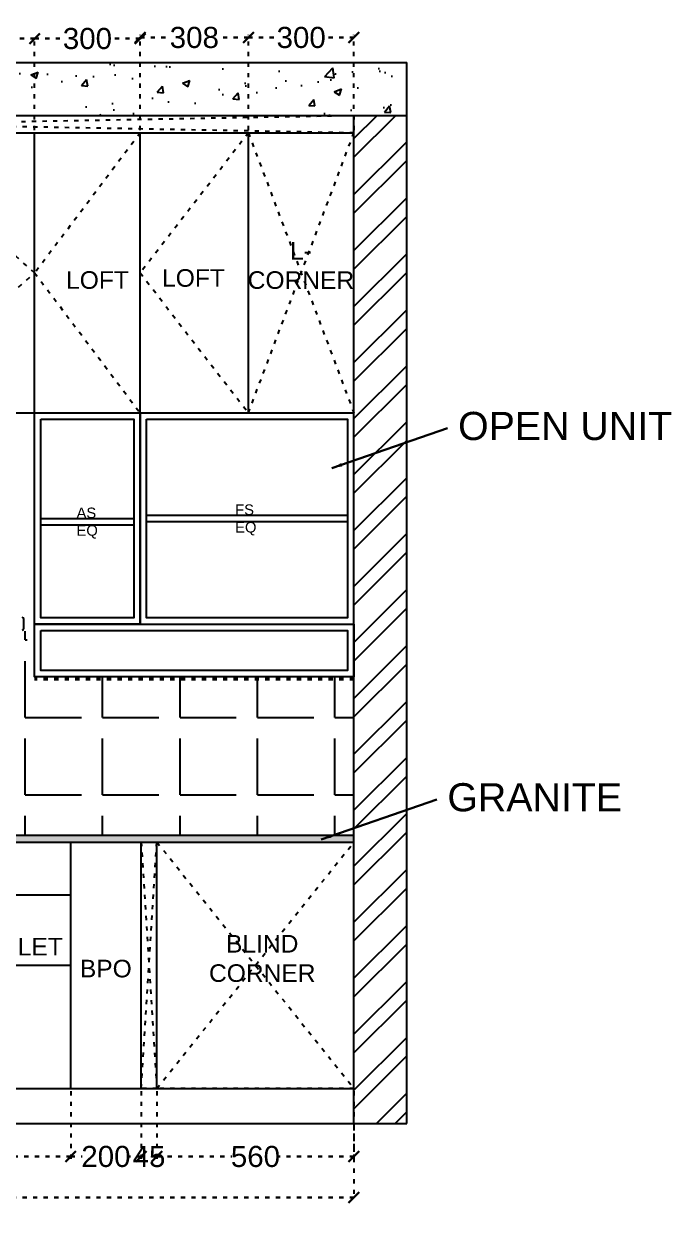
# Model space of a CAD drawing. Header units: millimetres. Extents: x 220712 to 1505573, y -354410 to 241923.
# Drawn here: x 243096 to 244936, y 90634 to 94009 of the extents above; entities that cross this region are included whole.
import ezdxf

# ---------------------------------------------------------------- set-up
doc = ezdxf.new("R2010")
doc.units = ezdxf.units.MM
doc.header["$MEASUREMENT"] = 0
doc.linetypes.add('ACAD_ISO03W100', pattern=[30, 12, -18])
doc.layers.add('Walls', color=253, linetype='Continuous')
doc.layers.add('Words', color=7, linetype='Continuous')
doc.styles.get("Standard").update_dxf_attribs({"font": 'arial.ttf'})
doc.dimstyles.get("Standard").update_dxf_attribs({"dimtxt": 60, "dimasz": 30, "dimexe": 7.75, "dimexo": 8.13, "dimgap": 0.63, "dimtad": 0, "dimtih": 1, "dimtoh": 1, "dimdec": 0, "dimzin": 0, "dimtxsty": 'Standard', "dimblk": 'OBLIQUE', "dimcen": 2.25, "dimclrd": 1, "dimclre": 1, "dimclrt": 1, "dimadec": 0, "dimazin": 0, "dimtfac": 1, "dimtdec": 0, "dimtofl": 0, "dimtmove": 0, "dimatfit": 3, "dimfxl": 1, "dimtolj": 1, "dimtzin": 0, "dimlwd": 30, "dimarcsym": 0})

# ---------------------------------------------------------------- blocks, each defined once
blk = doc.blocks.new('_Oblique')
at = {"color": 0, "linetype": 'ByBlock', "lineweight": -2}
blk.add_line((-0.5, -0.5), (0.5, 0.5), dxfattribs=at)
blk = doc.blocks.new('*D1437')
at = {"layer": 'Defpoints', "color": 0, "linetype": 'ACAD_ISO03W100', "transparency": 16777216}
for p in [(242329.5, 90983), (243229.5, 90983), (243229.5, 90789)]:
    blk.add_point(p, dxfattribs=at)
at = {"layer": 'Walls', "color": 1, "linetype": 'ACAD_ISO03W100', "lineweight": -2, "transparency": 16777216}
for p, q in [((242329.5, 90974.9), (242329.5, 90781.2)), ((243229.5, 90974.9), (243229.5, 90781.2))]:
    blk.add_line(p, q, dxfattribs=at)
at = {"layer": 'Walls', "color": 1, "linetype": 'ACAD_ISO03W100', "lineweight": 30, "transparency": 16777216}
for p, q in [((242329.5, 90789), (242712.7, 90789)), ((243229.5, 90789), (242846.3, 90789))]:
    blk.add_line(p, q, dxfattribs=at)
at = {"layer": 'Walls', "color": 1, "linetype": 'ACAD_ISO03W100', "lineweight": 30, "transparency": 16777216, "xscale": 30, "yscale": 30, "zscale": 30, "rotation": 180}
blk.add_blockref('_Oblique', (242329.5, 90789), dxfattribs=at)
at = {"layer": 'Walls', "color": 1, "linetype": 'ACAD_ISO03W100', "lineweight": 30, "transparency": 16777216, "xscale": 30, "yscale": 30, "zscale": 30}
blk.add_blockref('_Oblique', (243229.5, 90789), dxfattribs=at)
at = {"layer": 'Walls', "color": 1, "linetype": 'ACAD_ISO03W100', "transparency": 16777216, "insert": (242779.5, 90789), "char_height": 60, "attachment_point": 5}
blk.add_mtext('\\A1;900', dxfattribs=at)
blk = doc.blocks.new('*D1441')
at = {"layer": 'Defpoints', "color": 0, "linetype": 'ACAD_ISO03W100', "transparency": 16777216}
for p in [(243229.5, 90983), (243429.5, 90983), (243429.5, 90789)]:
    blk.add_point(p, dxfattribs=at)
at = {"layer": 'Walls', "color": 1, "linetype": 'ACAD_ISO03W100', "lineweight": -2, "transparency": 16777216}
for p, q in [((243229.5, 90974.9), (243229.5, 90781.2)), ((243429.5, 90974.9), (243429.5, 90781.2))]:
    blk.add_line(p, q, dxfattribs=at)
at = {"layer": 'Walls', "color": 1, "linetype": 'ACAD_ISO03W100', "lineweight": 30, "transparency": 16777216}
for p, q in [((243229.5, 90789), (243262.2, 90789)), ((243429.5, 90789), (243396.8, 90789))]:
    blk.add_line(p, q, dxfattribs=at)
at = {"layer": 'Walls', "color": 1, "linetype": 'ACAD_ISO03W100', "lineweight": 30, "transparency": 16777216, "xscale": 30, "yscale": 30, "zscale": 30, "rotation": 180}
blk.add_blockref('_Oblique', (243229.5, 90789), dxfattribs=at)
at = {"layer": 'Walls', "color": 1, "linetype": 'ACAD_ISO03W100', "lineweight": 30, "transparency": 16777216, "xscale": 30, "yscale": 30, "zscale": 30}
blk.add_blockref('_Oblique', (243429.5, 90789), dxfattribs=at)
at = {"layer": 'Walls', "color": 1, "linetype": 'ACAD_ISO03W100', "transparency": 16777216, "insert": (243329.5, 90789), "char_height": 60, "attachment_point": 5}
blk.add_mtext('\\A1;200', dxfattribs=at)
blk = doc.blocks.new('*D1442')
at = {"layer": 'Defpoints', "color": 0, "linetype": 'ACAD_ISO03W100', "transparency": 16777216}
for p in [(243429.5, 90983), (243474.5, 90983), (243474.5, 90789)]:
    blk.add_point(p, dxfattribs=at)
at = {"layer": 'Walls', "color": 1, "linetype": 'ACAD_ISO03W100', "lineweight": -2, "transparency": 16777216}
for p, q in [((243429.5, 90974.87), (243429.5, 90781.25)), ((243474.5, 90974.87), (243474.5, 90781.25))]:
    blk.add_line(p, q, dxfattribs=at)
at = {"layer": 'Walls', "color": 1, "linetype": 'ACAD_ISO03W100', "lineweight": 30, "transparency": 16777216}
blk.add_line((243429.5, 90789), (243474.5, 90789), dxfattribs=at)
at = {"layer": 'Walls', "color": 1, "linetype": 'ACAD_ISO03W100', "lineweight": 30, "transparency": 16777216, "xscale": 30, "yscale": 30, "zscale": 30, "rotation": 180}
blk.add_blockref('_Oblique', (243429.5, 90789), dxfattribs=at)
at = {"layer": 'Walls', "color": 1, "linetype": 'ACAD_ISO03W100', "lineweight": 30, "transparency": 16777216, "xscale": 30, "yscale": 30, "zscale": 30}
blk.add_blockref('_Oblique', (243474.5, 90789), dxfattribs=at)
at = {"layer": 'Walls', "color": 1, "linetype": 'ACAD_ISO03W100', "transparency": 16777216, "insert": (243452, 90789), "char_height": 60, "attachment_point": 5}
blk.add_mtext('\\A1;45', dxfattribs=at)
blk = doc.blocks.new('*D1443')
at = {"layer": 'Defpoints', "color": 0, "linetype": 'ACAD_ISO03W100', "transparency": 16777216}
for p in [(243474.5, 90983), (244034.5, 90983), (244034.5, 90789)]:
    blk.add_point(p, dxfattribs=at)
at = {"layer": 'Walls', "color": 1, "linetype": 'ACAD_ISO03W100', "lineweight": -2, "transparency": 16777216}
for p, q in [((243474.5, 90974.9), (243474.5, 90781.2)), ((244034.5, 90974.9), (244034.5, 90781.2))]:
    blk.add_line(p, q, dxfattribs=at)
at = {"layer": 'Walls', "color": 1, "linetype": 'ACAD_ISO03W100', "lineweight": 30, "transparency": 16777216}
for p, q in [((243474.5, 90789), (243687.7, 90789)), ((244034.5, 90789), (243821.3, 90789))]:
    blk.add_line(p, q, dxfattribs=at)
at = {"layer": 'Walls', "color": 1, "linetype": 'ACAD_ISO03W100', "lineweight": 30, "transparency": 16777216, "xscale": 30, "yscale": 30, "zscale": 30, "rotation": 180}
blk.add_blockref('_Oblique', (243474.5, 90789), dxfattribs=at)
at = {"layer": 'Walls', "color": 1, "linetype": 'ACAD_ISO03W100', "lineweight": 30, "transparency": 16777216, "xscale": 30, "yscale": 30, "zscale": 30}
blk.add_blockref('_Oblique', (244034.5, 90789), dxfattribs=at)
at = {"layer": 'Walls', "color": 1, "linetype": 'ACAD_ISO03W100', "transparency": 16777216, "insert": (243754.5, 90789), "char_height": 60, "attachment_point": 5}
blk.add_mtext('\\A1;560', dxfattribs=at)
blk = doc.blocks.new('*D1427')
at = {"layer": 'Defpoints', "color": 0, "linetype": 'ACAD_ISO03W100', "transparency": 16777216}
for p in [(241319.5, 90883), (244034.5, 90883), (244034.5, 90673)]:
    blk.add_point(p, dxfattribs=at)
at = {"layer": 'Walls', "color": 1, "linetype": 'ACAD_ISO03W100', "lineweight": -2, "transparency": 16777216}
for p, q in [((241319.5, 90874.9), (241319.5, 90665.2)), ((244034.5, 90874.9), (244034.5, 90665.2))]:
    blk.add_line(p, q, dxfattribs=at)
at = {"layer": 'Walls', "color": 1, "linetype": 'ACAD_ISO03W100', "lineweight": 30, "transparency": 16777216}
for p, q in [((241319.5, 90673), (242586, 90673)), ((244034.5, 90673), (242768, 90673))]:
    blk.add_line(p, q, dxfattribs=at)
at = {"layer": 'Walls', "color": 1, "linetype": 'ACAD_ISO03W100', "lineweight": 30, "transparency": 16777216, "xscale": 30, "yscale": 30, "zscale": 30, "rotation": 180}
blk.add_blockref('_Oblique', (241319.5, 90673), dxfattribs=at)
at = {"layer": 'Walls', "color": 1, "linetype": 'ACAD_ISO03W100', "lineweight": 30, "transparency": 16777216, "xscale": 30, "yscale": 30, "zscale": 30}
blk.add_blockref('_Oblique', (244034.5, 90673), dxfattribs=at)
at = {"layer": 'Walls', "color": 1, "linetype": 'ACAD_ISO03W100', "transparency": 16777216, "insert": (242677, 90673), "char_height": 60, "attachment_point": 5}
blk.add_mtext('\\A1;2715', dxfattribs=at)
blk = doc.blocks.new('*D1446')
at = {"layer": 'Defpoints', "color": 0, "linetype": 'ACAD_ISO03W100', "transparency": 16777216}
for p in [(242677, 93967), (242677, 93699), (243127, 93699)]:
    blk.add_point(p, dxfattribs=at)
at = {"layer": 'Walls', "color": 1, "linetype": 'ACAD_ISO03W100', "lineweight": -2, "transparency": 16777216}
for p, q in [((242677, 93707.1), (242677, 93974.8)), ((243127, 93707.1), (243127, 93974.8))]:
    blk.add_line(p, q, dxfattribs=at)
at = {"layer": 'Walls', "color": 1, "linetype": 'ACAD_ISO03W100', "lineweight": 30, "transparency": 16777216}
for p, q in [((242677, 93967), (242834, 93967)), ((243127, 93967), (242970, 93967))]:
    blk.add_line(p, q, dxfattribs=at)
at = {"layer": 'Walls', "color": 1, "linetype": 'ACAD_ISO03W100', "lineweight": 30, "transparency": 16777216, "xscale": 30, "yscale": 30, "zscale": 30, "rotation": 180}
blk.add_blockref('_Oblique', (242677, 93967), dxfattribs=at)
at = {"layer": 'Walls', "color": 1, "linetype": 'ACAD_ISO03W100', "lineweight": 30, "transparency": 16777216, "xscale": 30, "yscale": 30, "zscale": 30}
blk.add_blockref('_Oblique', (243127, 93967), dxfattribs=at)
at = {"layer": 'Walls', "color": 1, "linetype": 'ACAD_ISO03W100', "transparency": 16777216, "insert": (242902, 93967), "char_height": 60, "attachment_point": 5}
blk.add_mtext('\\A1;450', dxfattribs=at)
blk = doc.blocks.new('*D1428')
at = {"layer": 'Defpoints', "color": 0, "linetype": 'ACAD_ISO03W100', "transparency": 16777216}
for p in [(243127, 93967), (243127, 93699), (243427, 93699)]:
    blk.add_point(p, dxfattribs=at)
at = {"layer": 'Walls', "color": 1, "linetype": 'ACAD_ISO03W100', "lineweight": -2, "transparency": 16777216}
for p, q in [((243127, 93707.13), (243127, 93974.75)), ((243427, 93707.13), (243427, 93974.75))]:
    blk.add_line(p, q, dxfattribs=at)
at = {"layer": 'Walls', "color": 1, "linetype": 'ACAD_ISO03W100', "lineweight": 30, "transparency": 16777216}
for p, q in [((243127, 93967), (243210.210382, 93967)), ((243427, 93967), (243343.789618, 93967))]:
    blk.add_line(p, q, dxfattribs=at)
at = {"layer": 'Walls', "color": 1, "linetype": 'ACAD_ISO03W100', "lineweight": 30, "transparency": 16777216, "xscale": 30, "yscale": 30, "zscale": 30, "rotation": 180}
blk.add_blockref('_Oblique', (243127, 93967), dxfattribs=at)
at = {"layer": 'Walls', "color": 1, "linetype": 'ACAD_ISO03W100', "lineweight": 30, "transparency": 16777216, "xscale": 30, "yscale": 30, "zscale": 30}
blk.add_blockref('_Oblique', (243427, 93967), dxfattribs=at)
at = {"layer": 'Walls', "color": 1, "linetype": 'ACAD_ISO03W100', "transparency": 16777216, "insert": (243277, 93967), "char_height": 60, "attachment_point": 5}
blk.add_mtext('\\A1;300', dxfattribs=at)
blk = doc.blocks.new('*D1447')
at = {"layer": 'Defpoints', "color": 0, "linetype": 'ACAD_ISO03W100', "transparency": 16777216}
for p in [(243427, 93970), (243427, 93699), (243734.5, 93699)]:
    blk.add_point(p, dxfattribs=at)
at = {"layer": 'Walls', "color": 1, "linetype": 'ACAD_ISO03W100', "lineweight": -2, "transparency": 16777216}
for p, q in [((243427, 93707.1), (243427, 93977.8)), ((243734.5, 93707.1), (243734.5, 93977.8))]:
    blk.add_line(p, q, dxfattribs=at)
at = {"layer": 'Walls', "color": 1, "linetype": 'ACAD_ISO03W100', "lineweight": 30, "transparency": 16777216}
for p, q in [((243427, 93970), (243513.8, 93970)), ((243734.5, 93970), (243647.7, 93970))]:
    blk.add_line(p, q, dxfattribs=at)
at = {"layer": 'Walls', "color": 1, "linetype": 'ACAD_ISO03W100', "lineweight": 30, "transparency": 16777216, "xscale": 30, "yscale": 30, "zscale": 30, "rotation": 180}
blk.add_blockref('_Oblique', (243427, 93970), dxfattribs=at)
at = {"layer": 'Walls', "color": 1, "linetype": 'ACAD_ISO03W100', "lineweight": 30, "transparency": 16777216, "xscale": 30, "yscale": 30, "zscale": 30}
blk.add_blockref('_Oblique', (243734.5, 93970), dxfattribs=at)
at = {"layer": 'Walls', "color": 1, "linetype": 'ACAD_ISO03W100', "transparency": 16777216, "insert": (243580.8, 93970), "char_height": 60, "attachment_point": 5}
blk.add_mtext('\\A1;308', dxfattribs=at)
blk = doc.blocks.new('*D1448')
at = {"layer": 'Defpoints', "color": 0, "linetype": 'ACAD_ISO03W100', "transparency": 16777216}
for p in [(243734.5, 93970), (243734.5, 93699), (244034.5, 93699)]:
    blk.add_point(p, dxfattribs=at)
at = {"layer": 'Walls', "color": 1, "linetype": 'ACAD_ISO03W100', "lineweight": -2, "transparency": 16777216}
for p, q in [((243734.5, 93707.13), (243734.5, 93977.75)), ((244034.5, 93707.13), (244034.5, 93977.75))]:
    blk.add_line(p, q, dxfattribs=at)
at = {"layer": 'Walls', "color": 1, "linetype": 'ACAD_ISO03W100', "lineweight": 30, "transparency": 16777216}
for p, q in [((243734.5, 93970), (243817.710382, 93970)), ((244034.5, 93970), (243951.289618, 93970))]:
    blk.add_line(p, q, dxfattribs=at)
at = {"layer": 'Walls', "color": 1, "linetype": 'ACAD_ISO03W100', "lineweight": 30, "transparency": 16777216, "xscale": 30, "yscale": 30, "zscale": 30, "rotation": 180}
blk.add_blockref('_Oblique', (243734.5, 93970), dxfattribs=at)
at = {"layer": 'Walls', "color": 1, "linetype": 'ACAD_ISO03W100', "lineweight": 30, "transparency": 16777216, "xscale": 30, "yscale": 30, "zscale": 30}
blk.add_blockref('_Oblique', (244034.5, 93970), dxfattribs=at)
at = {"layer": 'Walls', "color": 1, "linetype": 'ACAD_ISO03W100', "transparency": 16777216, "insert": (243884.5, 93970), "char_height": 60, "attachment_point": 5}
blk.add_mtext('\\A1;300', dxfattribs=at)

msp = doc.modelspace()

# ---------------------------------------------------------------- hatches: boundary and pattern name
at = {"layer": 'Walls', "linetype": 'ACAD_ISO03W100', "true_color": 0xc7c8ca}
h = msp.add_hatch(dxfattribs=at)
h.set_pattern_fill('AR-CONC', color=9, scale=30)
h.set_pattern_definition([(50, (0, -3662.5), (215.17805, -18.82564), [22.5, -247.5]), (355, (0, -3662.5), (-41.6254, 225.65764), [18, -198]), (100.45144, (17.93, -3664.07), (173.55265, 206.832), [19.12206, -210.34263]), (46.1842, (0, -3602.5), (320.1724, -49.65578), [33.75, -371.25]), (96.63564, (26.68, -3606.64), (280.3986, 292.23558), [28.6831, -315.51413]), (351.18416, (0, -3602.5), (280.3986, 292.2356), [27, -297]), (21, (30, -3617.5), (179.07212, -120.78567), [22.5, -247.5]), (326, (30, -3617.5), (72.9946, 217.54501), [18, -198]), (71.451445, (44.92, -3627.57), (252.06671, 96.75935), [19.12206, -210.34263]), (37.5, (0, -3662.5), (3.647957, 99.868156), [0, -195.6, 0, -201, 0, -198.75]), (7.5, (0, -3662.5), (78.92086, 118.323514), [0, -114.6, 0, -191.1, 0, -75.75]), (327.5, (-66.9, -3662.5), (160.14673, -6.766462), [0, -75, 0, -234, 0, -310.5]), (317.5, (-96.9, -3662.5), (174.95585, 30.031495), [0, -97.5, 0, -155.4, 0, -220.5])])
h.paths.add_polyline_path([(244184.5, 93899), (241169.5, 93899), (241169.5, 93749), (244184.5, 93749)])
h = msp.add_hatch(dxfattribs=at)
h.set_pattern_fill('ANSI32', color=9, scale=300)
h.set_pattern_definition([(45, (0, -3662.5), (-79.549513, 79.549513), []), (45, (53.03, -3662.5), (-79.549513, 79.549513), [])])
h.paths.add_polyline_path([(244184.5, 93749), (244034.5, 93749), (244034.5, 90883), (244184.5, 90883)])
at = {"layer": 'Walls', "true_color": 0xc7c8ca}
h = msp.add_hatch(dxfattribs=at)
h.set_pattern_fill('ANGLE', color=9, scale=800)
h.set_pattern_definition([(0, (0, -3662.5), (0, 220), [160, -60]), (90, (0, -3662.5), (-220, 1e-14), [160, -60])])
edge = h.paths.add_edge_path()
edge.add_line((244034.5, 92153), (243127, 92153))
edge.add_line((243127, 92153), (243096, 92303))
edge.add_line((243096, 92303), (243096, 92290.1))
edge.add_arc((243091.4, 92290.1), 4.59, -90, 0, ccw=False)
edge.add_line((243091.4, 92285.5), (242275, 92285.5))
edge.add_arc((242275, 92290.1), 4.59, 180, 270, ccw=False)
edge.add_line((242270.4, 92290.1), (242270.4, 92303))
edge.add_line((242270.4, 92303), (242227, 92153))
edge.add_line((242227, 92153), (241877, 92153))
edge.add_line((241877, 92153), (241319.5, 92153))
edge.add_line((241319.5, 92153), (241319.5, 91703))
edge.add_line((241319.5, 91703), (244034.5, 91703))
edge.add_line((244034.5, 91703), (244034.5, 92153))
at = {"layer": 'Walls', "linetype": 'ACAD_ISO03W100', "true_color": 0x636466}
h = msp.add_hatch(color=251, dxfattribs=at)
h.dxf.hatch_style = 1
h.paths.add_polyline_path([(244034.5, 91703), (241319.5, 91703), (241319.5, 91683), (244034.5, 91683)])
h.paths.add_polyline_path([(239780, 91703), (237162, 91703), (237162, 91683), (239780, 91683)])

# ---------------------------------------------------------------- linework, layer by layer
msp.add_line((243096, 92290.1), (243096, 92317.6))
for centre, start, end in [((243091.4, 92317.6), 0, 90), ((243091.4, 92290.1), 270, 0)]:
    msp.add_arc(centre, 4.59, start, end)
at = {"layer": 'Walls', "color": 18, "true_color": 0x000000}
for p, q in [((241169.5, 93899), (244184.5, 93899)), ((244184.5, 90883), (244184.5, 93899)), ((241169.5, 93749), (244184.5, 93749)), ((244034.5, 90883), (244034.5, 93749)), ((241169.5, 90883), (244184.5, 90883))]:
    msp.add_line(p, q, dxfattribs=at)
at = {"layer": 'Walls', "color": 159, "true_color": 0x22346e}
for p, q in [((241319.5, 93699), (244034.5, 93699)), ((243127, 92903), (243127, 93699)), ((243427, 92903), (243427, 93699)), ((243734.5, 92903), (243734.5, 93699)), ((241319.5, 92903), (244034.5, 92903)), ((243127, 92303), (243127, 92903)), ((243427, 92303), (243427, 92903)), ((243145, 92603), (243409, 92603)), ((243445, 92612), (244016.5, 92612)), ((243145, 92585), (243409, 92585)), ((243445, 92594), (244016.5, 92594)), ((243127, 92303), (244034.5, 92303)), ((241319.5, 91703), (244034.5, 91703)), ((241319.5, 91683), (244034.5, 91683)), ((243229.5, 90983), (243229.5, 91683)), ((243429.5, 90983), (243429.5, 91683)), ((243474.5, 90983), (243474.5, 91683)), ((242329.5, 91533), (243229.5, 91533)), ((242329.5, 91333), (243229.5, 91333)), ((241319.5, 90983), (244034.5, 90983))]:
    msp.add_line(p, q, dxfattribs=at)
at = {"layer": 'Walls', "color": 40, "linetype": 'ACAD_ISO03W100', "true_color": 0xf8d731}
for p, q in [((244034.5, 92148), (243127, 92148)), ((244034.5, 92146), (243127, 92146)), ((244034.5, 92144), (243127, 92144))]:
    msp.add_line(p, q, dxfattribs=at)
at = {"layer": 'Walls', "color": 240, "linetype": 'ACAD_ISO03W100', "true_color": 0xed1f24}
for points in [[(241319.5, 93699), (244034.5, 93749), (244034.5, 93699), (241319.5, 93749)], [(243429.5, 91683), (243474.5, 90983), (243429.5, 90983), (243474.5, 91683)]]:
    msp.add_lwpolyline(points, dxfattribs=at)
at = {"layer": 'Walls', "color": 9, "linetype": 'ACAD_ISO03W100', "true_color": 0xc7c8ca}
for points in [[(242677, 93699), (242225.9, 93302.3), (242677, 92903), (243127, 93301), (242677, 93699)], [(243427, 93699), (243127, 93301), (243427, 92903)], [(243734.5, 93699), (243427, 93301), (243734.5, 92903)], [(243734.5, 92903), (244034.5, 93699), (243734.5, 93699), (244034.5, 92903)], [(243474.5, 91683), (244034.5, 90983), (243474.5, 90983), (244034.5, 91683)]]:
    msp.add_lwpolyline(points, dxfattribs=at)
at = {"layer": 'Walls', "color": 159, "true_color": 0x22346e}
for points in [[(243127, 92903), (243427, 92903), (243427, 92303), (243127, 92303)], [(243145, 92885), (243409, 92885), (243409, 92321), (243145, 92321)], [(243445, 92885), (244016.5, 92885), (244016.5, 92321), (243445, 92321)], [(243127, 92303), (244034.5, 92303), (244034.5, 92153), (243127, 92153)], [(243145, 92285), (244016.5, 92285), (244016.5, 92171), (243145, 92171)]]:
    msp.add_lwpolyline(points, close=True, dxfattribs=at)

# ---------------------------------------------------------------- texts
at = {"color": 7, "char_height": 50, "attachment_point": 1}
for s, width, insert in [('\\pxqc;L-\\PCORNER', 462.73, (243652.5, 93389.1)), ('\\pxqc;LOFT', 462.73, (243074.1, 93305.9)), ('\\pxqc;LOFT', 462.73, (243347, 93311.7)), ('\\pxqc;BLIND \\PCORNER', 462.73, (243542.5, 91419)), ('\\pxqc;CUP AND SAUCER INLET ', 839.717, (242366.2, 91410.8)), ('\\pxqc;BPO', 199.461, (243229.5, 91348.5))]:
    msp.add_mtext_dynamic_manual_height_columns(s, width=width, gutter_width=1213, heights=[0], dxfattribs=dict(at, insert=insert))
at = {"layer": 'Words', "color": 0, "attachment_point": 1}
for s, width, heights, insert, char_height in [('OPEN UNIT', 662.048, [440.1], (244330.5, 92906), 80), ('AS\\PEQ', 1178.022, [0], (243246, 92634), 30), ('FS\\PEQ', 1178.022, [0], (243696.8, 92643), 30), ('GRANITE', 662.048, [440.1], (244300, 91850.5), 80)]:
    msp.add_mtext_dynamic_manual_height_columns(s, width=width, gutter_width=866.4, heights=heights, dxfattribs=dict(at, insert=insert, char_height=char_height))

# ---------------------------------------------------------------- dimensions: what is measured, and where the dimension line sits
at = {"layer": 'Walls', "color": 9, "linetype": 'ACAD_ISO03W100', "true_color": 0xc7c8ca}
for base, p1, p2, picture, middle in [((242677, 93967), (243127, 93699), (242677, 93699), '*D1446', (242902, 93967)), ((243127, 93967), (243427, 93699), (243127, 93699), '*D1428', (243277, 93967)), ((243427, 93970), (243734.5, 93699), (243427, 93699), '*D1447', (243580.75, 93970)), ((243734.5, 93970), (244034.5, 93699), (243734.5, 93699), '*D1448', (243884.5, 93970)), ((243229.5, 90789), (242329.5, 90983), (243229.5, 90983), '*D1437', (242779.5, 90789)), ((243429.5, 90789), (243229.5, 90983), (243429.5, 90983), '*D1441', (243329.5, 90789)), ((244034.5, 90789), (243474.5, 90983), (244034.5, 90983), '*D1443', (243754.5, 90789)), ((244034.5, 90673), (241319.5, 90883), (244034.5, 90883), '*D1427', (242677, 90673))]:
    dim = msp.add_linear_dim(base=base, p1=p1, p2=p2, dimstyle='Standard', dxfattribs=at)
    dim.commit()
    dim.dimension.update_dxf_attribs({"geometry": picture, "text_midpoint": middle})
dim = msp.add_linear_dim(base=(243474.5, 90789), p1=(243429.5, 90983), p2=(243474.5, 90983), dimstyle='Standard', dxfattribs=at)
dim.commit()
dim.dimension.update_dxf_attribs({"geometry": '*D1442', "text_midpoint": (243452, 90789), "dimtype": 160})

# ---------------------------------------------------------------- leaders
at = {"layer": 'Walls', "color": 252, "linetype": 'ByBlock', "true_color": 0x939598}
for points in [[(243971.5, 92746), (244300.5, 92859.5)], [(243941, 91690.5), (244270, 91804)]]:
    msp.add_leader(points, dimstyle='Standard', override={"dimgap": 0.63, "dimtad": 0}, dxfattribs=at)

doc.saveas('drawing.dxf')
